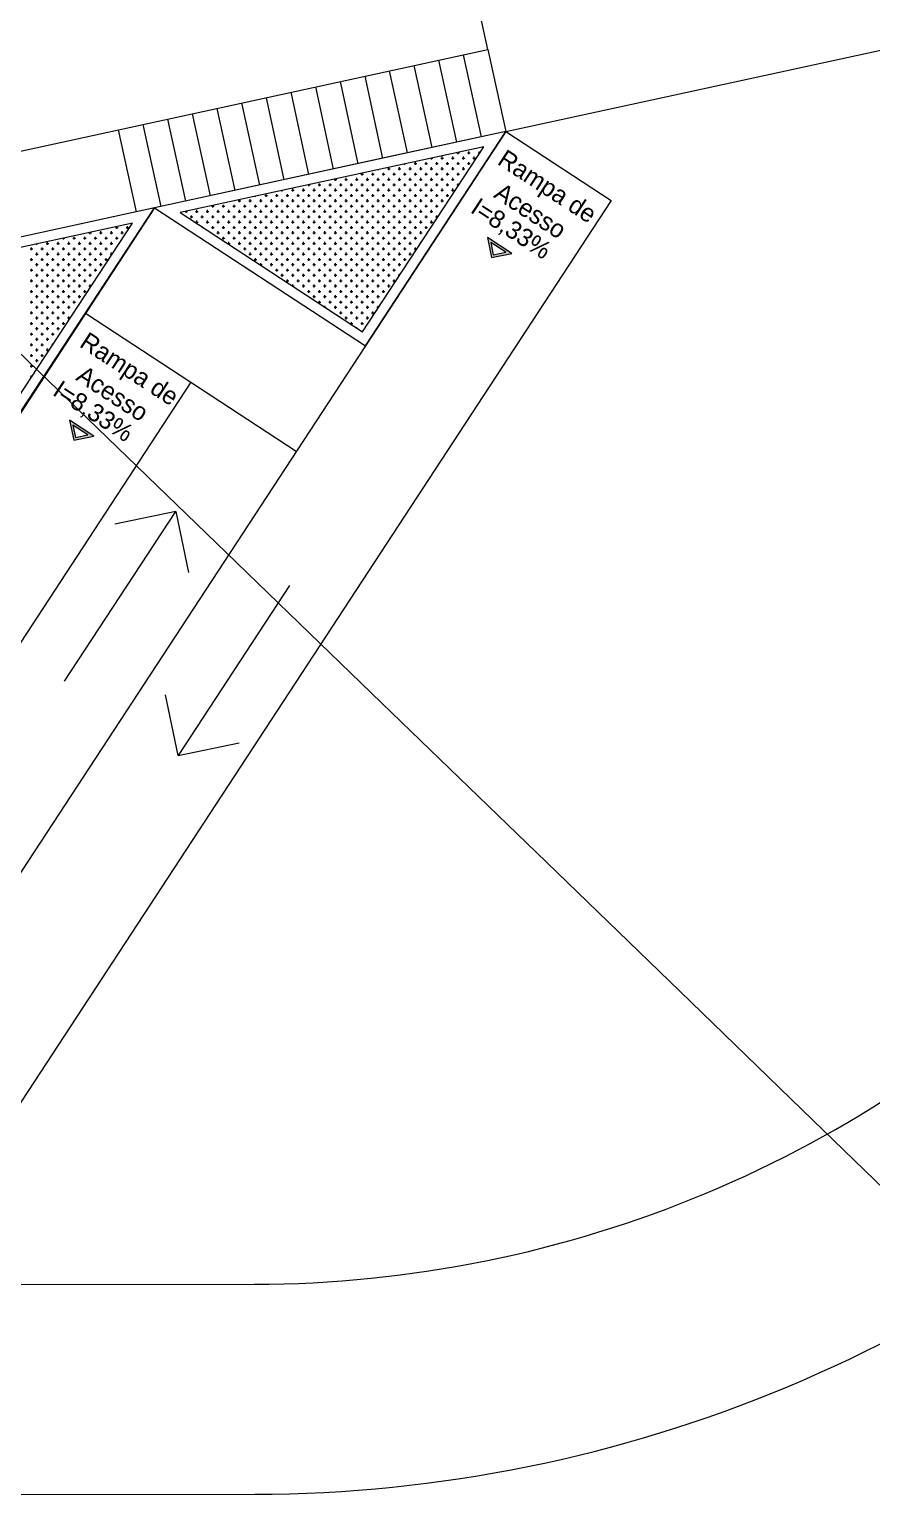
# Model space of a CAD drawing. Header units: millimetres. Extents: x -395 to 1008, y 9 to 692.
# Drawn here: x -301.3 to -291.28, y 24.27 to 41.79 of the extents above; entities that cross this region are included whole.
import ezdxf

# ---------------------------------------------------------------- set-up
doc = ezdxf.new("R2010")
doc.units = ezdxf.units.MM
doc.header["$LTSCALE"] = 0.1
doc.header["$MEASUREMENT"] = 0
doc.layers.add('.10 ultra fina', color=240, linetype='Continuous', lineweight=5)
doc.layers.add('.20', color=130, linetype='Continuous', lineweight=5)
doc.styles.add('Texto Wilian', font='himalaya.ttf')

# ---------------------------------------------------------------- blocks, each defined once
blk = doc.blocks.new('etwew')
at = {"layer": '.10 ultra fina', "lineweight": 5}
h = blk.add_hatch(color=240, dxfattribs=at)
h.dxf.hatch_style = 1
h.paths.add_polyline_path([(397.636, 99.209), (397.346, 99.399), (397.396, 99.159)])
h.paths.add_polyline_path([(397.565, 99.223), (397.417, 99.192), (397.387, 99.339)], flags=16)
h = blk.add_hatch(color=240, dxfattribs=at)
h.dxf.hatch_style = 1
h.paths.add_polyline_path([(392.664, 97.034), (392.374, 97.224), (392.424, 96.984)])
h.paths.add_polyline_path([(392.593, 97.048), (392.445, 97.017), (392.415, 97.164)], flags=16)
at = {"layer": '.10 ultra fina', "color": 240, "lineweight": 5}
for p, q in [((397.352, 101.637), (393.644, 118.689)), ((397.564, 100.66), (408.118, 102.955)), ((387.287, 99.449), (397.352, 101.637)), ((397.352, 101.637), (397.564, 100.66)), ((396.472, 101.446), (396.685, 100.469)), ((396.765, 101.51), (396.978, 100.532)), ((397.059, 101.573), (397.271, 100.596)), ((395.593, 101.255), (395.805, 100.277)), ((395.886, 101.318), (396.098, 100.341)), ((396.179, 101.382), (396.392, 100.405)), ((395.006, 101.127), (395.219, 100.15)), ((395.3, 101.191), (395.512, 100.214)), ((394.127, 100.936), (394.339, 99.959)), ((394.42, 101), (394.633, 100.023)), ((394.713, 101.063), (394.926, 100.086)), ((393.248, 100.745), (393.46, 99.768)), ((393.541, 100.808), (393.753, 99.831)), ((393.834, 100.872), (394.046, 99.895)), ((397.564, 100.66), (390.171, 89.364)), ((392.954, 100.681), (393.167, 99.704)), ((397.564, 100.66), (393.384, 99.751)), ((395.894, 98.108), (397.564, 100.66)), ((397.564, 100.66), (396.264, 100.377)), ((397.564, 100.66), (398.819, 99.838)), ((396.264, 100.377), (393.167, 99.704)), ((397.303, 100.48), (393.689, 99.695)), ((395.859, 98.274), (397.303, 100.48)), ((396.984, 100.408), (397.016, 100.408)), ((397, 100.392), (397, 100.414)), ((397.111, 100.408), (397.143, 100.408)), ((397.127, 100.392), (397.127, 100.424)), ((397.19, 100.456), (397.19, 100.456)), ((397.238, 100.408), (397.256, 100.408)), ((397.254, 100.405), (397.254, 100.424)), ((396.047, 100.202), (396.047, 100.207)), ((396.158, 100.218), (396.19, 100.218)), ((396.174, 100.202), (396.174, 100.234)), ((396.285, 100.218), (396.317, 100.218)), ((396.301, 100.202), (396.301, 100.234)), ((396.365, 100.265), (396.365, 100.276)), ((396.412, 100.218), (396.444, 100.218)), ((396.428, 100.202), (396.428, 100.234)), ((396.476, 100.281), (396.508, 100.281)), ((396.492, 100.265), (396.492, 100.297)), ((396.539, 100.218), (396.571, 100.218)), ((396.555, 100.202), (396.555, 100.234)), ((396.603, 100.281), (396.635, 100.281)), ((396.619, 100.265), (396.619, 100.297)), ((396.666, 100.218), (396.698, 100.218)), ((396.679, 100.345), (396.698, 100.345)), ((396.682, 100.329), (396.682, 100.345)), ((396.682, 100.202), (396.682, 100.234)), ((396.73, 100.281), (396.762, 100.281)), ((396.746, 100.265), (396.746, 100.297)), ((396.793, 100.345), (396.825, 100.345)), ((396.793, 100.218), (396.825, 100.218)), ((396.809, 100.329), (396.809, 100.361)), ((396.809, 100.202), (396.809, 100.234)), ((396.857, 100.281), (396.889, 100.281)), ((396.873, 100.265), (396.873, 100.297)), ((396.92, 100.345), (396.952, 100.345)), ((396.92, 100.218), (396.952, 100.218)), ((396.936, 100.329), (396.936, 100.361)), ((396.936, 100.202), (396.936, 100.234)), ((396.984, 100.281), (397.016, 100.281)), ((397, 100.265), (397, 100.297)), ((397.047, 100.345), (397.079, 100.345)), ((397.047, 100.218), (397.079, 100.218)), ((397.063, 100.329), (397.063, 100.361)), ((397.063, 100.202), (397.063, 100.234)), ((397.111, 100.281), (397.143, 100.281)), ((397.127, 100.265), (397.127, 100.297)), ((397.174, 100.345), (397.206, 100.345)), ((397.19, 100.329), (397.19, 100.361)), ((395.219, 100.027), (395.238, 100.027)), ((395.222, 100.011), (395.222, 100.028)), ((395.333, 100.027), (395.365, 100.027)), ((395.349, 100.011), (395.349, 100.043)), ((395.46, 100.027), (395.492, 100.027)), ((395.476, 100.011), (395.476, 100.043)), ((395.523, 100.091), (395.555, 100.091)), ((395.539, 100.075), (395.539, 100.097)), ((395.587, 100.027), (395.619, 100.027)), ((395.603, 100.011), (395.603, 100.043)), ((395.65, 100.091), (395.682, 100.091)), ((395.666, 100.075), (395.666, 100.107)), ((395.714, 100.027), (395.746, 100.027)), ((395.73, 100.011), (395.73, 100.043)), ((395.777, 100.091), (395.809, 100.091)), ((395.793, 100.075), (395.793, 100.107)), ((395.841, 100.154), (395.873, 100.154)), ((395.841, 100.027), (395.873, 100.027)), ((395.857, 100.138), (395.857, 100.166)), ((395.857, 100.011), (395.857, 100.043)), ((395.904, 100.091), (395.936, 100.091)), ((395.92, 100.075), (395.92, 100.107)), ((395.968, 100.154), (396, 100.154)), ((395.968, 100.027), (396, 100.027)), ((395.984, 100.138), (395.984, 100.17)), ((395.984, 100.011), (395.984, 100.043)), ((396.031, 100.091), (396.063, 100.091)), ((396.047, 100.075), (396.047, 100.107)), ((396.095, 100.154), (396.127, 100.154)), ((396.095, 100.027), (396.127, 100.027)), ((396.111, 100.138), (396.111, 100.17)), ((396.111, 100.011), (396.111, 100.043)), ((396.158, 100.091), (396.19, 100.091)), ((396.174, 100.075), (396.174, 100.107)), ((396.222, 100.154), (396.254, 100.154)), ((396.222, 100.027), (396.254, 100.027)), ((396.238, 100.138), (396.238, 100.17)), ((396.238, 100.011), (396.238, 100.043)), ((396.285, 100.091), (396.317, 100.091)), ((396.301, 100.075), (396.301, 100.107)), ((396.349, 100.154), (396.381, 100.154)), ((396.349, 100.027), (396.381, 100.027)), ((396.365, 100.138), (396.365, 100.17)), ((396.365, 100.011), (396.365, 100.043)), ((396.412, 100.091), (396.444, 100.091)), ((396.428, 100.075), (396.428, 100.107)), ((396.476, 100.154), (396.508, 100.154)), ((396.476, 100.027), (396.508, 100.027)), ((396.492, 100.138), (396.492, 100.17)), ((396.492, 100.011), (396.492, 100.043)), ((396.539, 100.091), (396.571, 100.091)), ((396.555, 100.075), (396.555, 100.107)), ((396.603, 100.154), (396.635, 100.154)), ((396.603, 100.027), (396.635, 100.027)), ((396.619, 100.138), (396.619, 100.17)), ((396.619, 100.011), (396.619, 100.043)), ((396.666, 100.091), (396.698, 100.091)), ((396.682, 100.075), (396.682, 100.107)), ((396.73, 100.154), (396.762, 100.154)), ((396.73, 100.027), (396.762, 100.027)), ((396.746, 100.138), (396.746, 100.17)), ((396.746, 100.011), (396.746, 100.043)), ((396.793, 100.091), (396.825, 100.091)), ((396.809, 100.075), (396.809, 100.107)), ((396.857, 100.154), (396.889, 100.154)), ((396.857, 100.027), (396.889, 100.027)), ((396.873, 100.138), (396.873, 100.17)), ((396.873, 100.011), (396.873, 100.043)), ((396.92, 100.091), (396.952, 100.091)), ((396.936, 100.075), (396.936, 100.107)), ((396.984, 100.154), (397.016, 100.154)), ((396.984, 100.027), (397.007, 100.027)), ((397, 100.138), (397, 100.17)), ((397, 100.017), (397, 100.043)), ((397.047, 100.091), (397.048, 100.091)), ((394.396, 99.821), (394.396, 99.848)), ((394.523, 99.821), (394.523, 99.853)), ((394.587, 99.884), (394.587, 99.89)), ((394.65, 99.821), (394.65, 99.853)), ((394.698, 99.9), (394.73, 99.9)), ((394.714, 99.884), (394.714, 99.916)), ((394.777, 99.821), (394.777, 99.853)), ((394.825, 99.9), (394.857, 99.9)), ((394.841, 99.884), (394.841, 99.916)), ((394.904, 99.948), (394.904, 99.959)), ((394.904, 99.821), (394.904, 99.853)), ((394.952, 99.9), (394.984, 99.9)), ((394.968, 99.884), (394.968, 99.916)), ((395.015, 99.964), (395.047, 99.964)), ((395.031, 99.948), (395.031, 99.98)), ((395.031, 99.821), (395.031, 99.853)), ((395.079, 99.9), (395.111, 99.9)), ((395.095, 99.884), (395.095, 99.916)), ((395.142, 99.964), (395.174, 99.964)), ((395.158, 99.948), (395.158, 99.98)), ((395.158, 99.821), (395.158, 99.853)), ((395.206, 99.9), (395.238, 99.9)), ((395.222, 99.884), (395.222, 99.916)), ((395.269, 99.964), (395.301, 99.964)), ((395.285, 99.948), (395.285, 99.98)), ((395.285, 99.821), (395.285, 99.853)), ((395.333, 99.9), (395.365, 99.9)), ((395.349, 99.884), (395.349, 99.916)), ((395.396, 99.964), (395.428, 99.964)), ((395.412, 99.948), (395.412, 99.98)), ((395.412, 99.821), (395.412, 99.853)), ((395.46, 99.9), (395.492, 99.9)), ((395.476, 99.884), (395.476, 99.916)), ((395.523, 99.964), (395.555, 99.964)), ((395.539, 99.948), (395.539, 99.98)), ((395.539, 99.821), (395.539, 99.853)), ((395.587, 99.9), (395.619, 99.9)), ((395.603, 99.884), (395.603, 99.916)), ((395.65, 99.964), (395.682, 99.964)), ((395.666, 99.948), (395.666, 99.98)), ((395.666, 99.821), (395.666, 99.853)), ((395.714, 99.9), (395.746, 99.9)), ((395.73, 99.884), (395.73, 99.916)), ((395.777, 99.964), (395.809, 99.964)), ((395.793, 99.948), (395.793, 99.98)), ((395.793, 99.821), (395.793, 99.853)), ((395.841, 99.9), (395.873, 99.9)), ((395.857, 99.884), (395.857, 99.916)), ((395.904, 99.964), (395.936, 99.964)), ((395.92, 99.948), (395.92, 99.98)), ((395.92, 99.821), (395.92, 99.853)), ((395.968, 99.9), (396, 99.9)), ((395.984, 99.884), (395.984, 99.916)), ((396.031, 99.964), (396.063, 99.964)), ((396.047, 99.948), (396.047, 99.98)), ((396.047, 99.821), (396.047, 99.853)), ((396.095, 99.9), (396.127, 99.9)), ((396.111, 99.884), (396.111, 99.916)), ((396.158, 99.964), (396.19, 99.964)), ((396.174, 99.948), (396.174, 99.98)), ((396.174, 99.821), (396.174, 99.853)), ((396.222, 99.9), (396.254, 99.9)), ((396.238, 99.884), (396.238, 99.916)), ((396.285, 99.964), (396.317, 99.964)), ((396.301, 99.948), (396.301, 99.98)), ((396.301, 99.821), (396.301, 99.853)), ((396.349, 99.9), (396.381, 99.9)), ((396.365, 99.884), (396.365, 99.916)), ((396.412, 99.964), (396.444, 99.964)), ((396.428, 99.948), (396.428, 99.98)), ((396.428, 99.821), (396.428, 99.853)), ((396.476, 99.9), (396.508, 99.9)), ((396.492, 99.884), (396.492, 99.916)), ((396.539, 99.964), (396.571, 99.964)), ((396.555, 99.948), (396.555, 99.98)), ((396.555, 99.821), (396.555, 99.853)), ((396.603, 99.9), (396.635, 99.9)), ((396.619, 99.884), (396.619, 99.916)), ((396.666, 99.964), (396.698, 99.964)), ((396.682, 99.948), (396.682, 99.98)), ((396.682, 99.821), (396.682, 99.853)), ((396.73, 99.9), (396.762, 99.9)), ((396.746, 99.884), (396.746, 99.916)), ((396.793, 99.964), (396.825, 99.964)), ((396.809, 99.948), (396.809, 99.98)), ((396.809, 99.821), (396.809, 99.853)), ((396.857, 99.9), (396.889, 99.9)), ((396.873, 99.884), (396.873, 99.916)), ((396.92, 99.964), (396.952, 99.964)), ((396.936, 99.948), (396.936, 99.98)), ((393.384, 99.751), (386.839, 89.752)), ((393.384, 99.751), (389.203, 98.842)), ((398.819, 99.838), (390.604, 87.288)), ((391.713, 97.199), (393.384, 99.751)), ((393.167, 99.704), (391.897, 99.428)), ((393.384, 99.751), (395.894, 98.108)), ((393.384, 99.751), (395.894, 98.108)), ((393.689, 99.695), (395.859, 98.274)), ((393.759, 99.71), (393.777, 99.71)), ((393.761, 99.694), (393.761, 99.71)), ((393.872, 99.71), (393.904, 99.71)), ((393.888, 99.694), (393.888, 99.726)), ((393.999, 99.71), (394.031, 99.71)), ((394.015, 99.694), (394.015, 99.726)), ((394.063, 99.773), (394.095, 99.773)), ((394.079, 99.757), (394.079, 99.779)), ((394.126, 99.71), (394.158, 99.71)), ((394.142, 99.694), (394.142, 99.726)), ((394.19, 99.773), (394.222, 99.773)), ((394.206, 99.757), (394.206, 99.789)), ((394.253, 99.71), (394.285, 99.71)), ((394.269, 99.694), (394.269, 99.726)), ((394.317, 99.773), (394.349, 99.773)), ((394.333, 99.757), (394.333, 99.789)), ((394.38, 99.837), (394.412, 99.837)), ((394.38, 99.71), (394.412, 99.71)), ((394.396, 99.694), (394.396, 99.726)), ((394.444, 99.773), (394.476, 99.773)), ((394.46, 99.757), (394.46, 99.789)), ((394.507, 99.837), (394.539, 99.837)), ((394.507, 99.71), (394.539, 99.71)), ((394.523, 99.694), (394.523, 99.726)), ((394.571, 99.773), (394.603, 99.773)), ((394.587, 99.757), (394.587, 99.789)), ((394.634, 99.837), (394.666, 99.837)), ((394.634, 99.71), (394.666, 99.71)), ((394.65, 99.694), (394.65, 99.726)), ((394.698, 99.773), (394.73, 99.773)), ((394.714, 99.757), (394.714, 99.789)), ((394.761, 99.837), (394.793, 99.837)), ((394.761, 99.71), (394.793, 99.71)), ((394.777, 99.694), (394.777, 99.726)), ((394.825, 99.773), (394.857, 99.773)), ((394.841, 99.757), (394.841, 99.789)), ((394.888, 99.837), (394.92, 99.837)), ((394.888, 99.71), (394.92, 99.71)), ((394.904, 99.694), (394.904, 99.726)), ((394.952, 99.773), (394.984, 99.773)), ((394.968, 99.757), (394.968, 99.789)), ((395.015, 99.837), (395.047, 99.837)), ((395.015, 99.71), (395.047, 99.71)), ((395.031, 99.694), (395.031, 99.726)), ((395.079, 99.773), (395.111, 99.773)), ((395.095, 99.757), (395.095, 99.789)), ((395.142, 99.837), (395.174, 99.837)), ((395.142, 99.71), (395.174, 99.71)), ((395.158, 99.694), (395.158, 99.726)), ((395.206, 99.773), (395.238, 99.773)), ((395.222, 99.757), (395.222, 99.789)), ((395.269, 99.837), (395.301, 99.837)), ((395.269, 99.71), (395.301, 99.71)), ((395.285, 99.694), (395.285, 99.726)), ((395.333, 99.773), (395.365, 99.773)), ((395.349, 99.757), (395.349, 99.789)), ((395.396, 99.837), (395.428, 99.837)), ((395.396, 99.71), (395.428, 99.71)), ((395.412, 99.694), (395.412, 99.726)), ((395.46, 99.773), (395.492, 99.773)), ((395.476, 99.757), (395.476, 99.789)), ((395.523, 99.837), (395.555, 99.837)), ((395.523, 99.71), (395.555, 99.71)), ((395.539, 99.694), (395.539, 99.726)), ((395.587, 99.773), (395.619, 99.773)), ((395.603, 99.757), (395.603, 99.789)), ((395.65, 99.837), (395.682, 99.837)), ((395.65, 99.71), (395.682, 99.71)), ((395.666, 99.694), (395.666, 99.726)), ((395.714, 99.773), (395.746, 99.773)), ((395.73, 99.757), (395.73, 99.789)), ((395.777, 99.837), (395.809, 99.837)), ((395.777, 99.71), (395.809, 99.71)), ((395.793, 99.694), (395.793, 99.726)), ((395.841, 99.773), (395.873, 99.773)), ((395.857, 99.757), (395.857, 99.789)), ((395.904, 99.837), (395.936, 99.837)), ((395.904, 99.71), (395.936, 99.71)), ((395.92, 99.694), (395.92, 99.726)), ((395.968, 99.773), (396, 99.773)), ((395.984, 99.757), (395.984, 99.789)), ((396.031, 99.837), (396.063, 99.837)), ((396.031, 99.71), (396.063, 99.71)), ((396.047, 99.694), (396.047, 99.726)), ((396.095, 99.773), (396.127, 99.773)), ((396.111, 99.757), (396.111, 99.789)), ((396.158, 99.837), (396.19, 99.837)), ((396.158, 99.71), (396.19, 99.71)), ((396.174, 99.694), (396.174, 99.726)), ((396.222, 99.773), (396.254, 99.773)), ((396.238, 99.757), (396.238, 99.789)), ((396.285, 99.837), (396.317, 99.837)), ((396.285, 99.71), (396.317, 99.71)), ((396.301, 99.694), (396.301, 99.726)), ((396.349, 99.773), (396.381, 99.773)), ((396.365, 99.757), (396.365, 99.789)), ((396.412, 99.837), (396.444, 99.837)), ((396.412, 99.71), (396.444, 99.71)), ((396.428, 99.694), (396.428, 99.726)), ((396.476, 99.773), (396.508, 99.773)), ((396.492, 99.757), (396.492, 99.789)), ((396.539, 99.837), (396.571, 99.837)), ((396.539, 99.71), (396.571, 99.71)), ((396.555, 99.694), (396.555, 99.726)), ((396.603, 99.773), (396.635, 99.773)), ((396.619, 99.757), (396.619, 99.789)), ((396.666, 99.837), (396.698, 99.837)), ((396.666, 99.71), (396.698, 99.71)), ((396.682, 99.694), (396.682, 99.726)), ((396.73, 99.773), (396.762, 99.773)), ((396.746, 99.757), (396.746, 99.789)), ((396.793, 99.837), (396.825, 99.837)), ((396.793, 99.71), (396.799, 99.71)), ((393.123, 99.571), (389.509, 98.786)), ((391.679, 97.365), (393.123, 99.571)), ((392.92, 99.519), (392.952, 99.519)), ((392.936, 99.503), (392.936, 99.531)), ((393.047, 99.519), (393.079, 99.519)), ((393.063, 99.503), (393.063, 99.535)), ((393.809, 99.646), (393.841, 99.646)), ((393.825, 99.63), (393.825, 99.662)), ((393.872, 99.583), (393.904, 99.583)), ((393.888, 99.567), (393.888, 99.599)), ((393.936, 99.646), (393.968, 99.646)), ((393.952, 99.63), (393.952, 99.662)), ((393.952, 99.522), (393.952, 99.535)), ((393.957, 99.519), (393.968, 99.519)), ((393.999, 99.583), (394.031, 99.583)), ((394.015, 99.567), (394.015, 99.599)), ((394.063, 99.646), (394.095, 99.646)), ((394.063, 99.519), (394.095, 99.519)), ((394.079, 99.63), (394.079, 99.662)), ((394.079, 99.503), (394.079, 99.535)), ((394.126, 99.583), (394.158, 99.583)), ((394.142, 99.567), (394.142, 99.599)), ((394.19, 99.646), (394.222, 99.646)), ((394.19, 99.519), (394.222, 99.519)), ((394.206, 99.63), (394.206, 99.662)), ((394.206, 99.503), (394.206, 99.535)), ((394.253, 99.583), (394.285, 99.583)), ((394.269, 99.567), (394.269, 99.599)), ((394.317, 99.646), (394.349, 99.646)), ((394.317, 99.519), (394.349, 99.519)), ((394.333, 99.63), (394.333, 99.662)), ((394.333, 99.503), (394.333, 99.535)), ((394.38, 99.583), (394.412, 99.583)), ((394.396, 99.567), (394.396, 99.599)), ((394.444, 99.646), (394.476, 99.646)), ((394.444, 99.519), (394.476, 99.519)), ((394.46, 99.63), (394.46, 99.662)), ((394.46, 99.503), (394.46, 99.535)), ((394.507, 99.583), (394.539, 99.583)), ((394.523, 99.567), (394.523, 99.599)), ((394.571, 99.646), (394.603, 99.646)), ((394.571, 99.519), (394.603, 99.519)), ((394.587, 99.63), (394.587, 99.662)), ((394.587, 99.503), (394.587, 99.535)), ((394.634, 99.583), (394.666, 99.583)), ((394.65, 99.567), (394.65, 99.599)), ((394.698, 99.646), (394.73, 99.646)), ((394.698, 99.519), (394.73, 99.519)), ((394.714, 99.63), (394.714, 99.662)), ((394.714, 99.503), (394.714, 99.535)), ((394.761, 99.583), (394.793, 99.583)), ((394.777, 99.567), (394.777, 99.599)), ((394.825, 99.646), (394.857, 99.646)), ((394.825, 99.519), (394.857, 99.519)), ((394.841, 99.63), (394.841, 99.662)), ((394.841, 99.503), (394.841, 99.535)), ((394.888, 99.583), (394.92, 99.583)), ((394.904, 99.567), (394.904, 99.599)), ((394.952, 99.646), (394.984, 99.646)), ((394.952, 99.519), (394.984, 99.519)), ((394.968, 99.63), (394.968, 99.662)), ((394.968, 99.503), (394.968, 99.535)), ((395.015, 99.583), (395.047, 99.583)), ((395.031, 99.567), (395.031, 99.599)), ((395.079, 99.646), (395.111, 99.646)), ((395.079, 99.519), (395.111, 99.519)), ((395.095, 99.63), (395.095, 99.662)), ((395.095, 99.503), (395.095, 99.535)), ((395.142, 99.583), (395.174, 99.583)), ((395.158, 99.567), (395.158, 99.599)), ((395.206, 99.646), (395.238, 99.646)), ((395.206, 99.519), (395.238, 99.519)), ((395.222, 99.63), (395.222, 99.662)), ((395.222, 99.503), (395.222, 99.535)), ((395.269, 99.583), (395.301, 99.583)), ((395.285, 99.567), (395.285, 99.599)), ((395.333, 99.646), (395.365, 99.646)), ((395.333, 99.519), (395.365, 99.519)), ((395.349, 99.63), (395.349, 99.662)), ((395.349, 99.503), (395.349, 99.535)), ((395.396, 99.583), (395.428, 99.583)), ((395.412, 99.567), (395.412, 99.599)), ((395.46, 99.646), (395.492, 99.646)), ((395.46, 99.519), (395.492, 99.519)), ((395.476, 99.63), (395.476, 99.662)), ((395.476, 99.503), (395.476, 99.535)), ((395.523, 99.583), (395.555, 99.583)), ((395.539, 99.567), (395.539, 99.599)), ((395.587, 99.646), (395.619, 99.646)), ((395.587, 99.519), (395.619, 99.519)), ((395.603, 99.63), (395.603, 99.662)), ((395.603, 99.503), (395.603, 99.535)), ((395.65, 99.583), (395.682, 99.583)), ((395.666, 99.567), (395.666, 99.599)), ((395.714, 99.646), (395.746, 99.646)), ((395.714, 99.519), (395.746, 99.519)), ((395.73, 99.63), (395.73, 99.662)), ((395.73, 99.503), (395.73, 99.535)), ((395.777, 99.583), (395.809, 99.583)), ((395.793, 99.567), (395.793, 99.599)), ((395.841, 99.646), (395.873, 99.646)), ((395.841, 99.519), (395.873, 99.519)), ((395.857, 99.63), (395.857, 99.662)), ((395.857, 99.503), (395.857, 99.535)), ((395.904, 99.583), (395.936, 99.583)), ((395.92, 99.567), (395.92, 99.599)), ((395.968, 99.646), (396, 99.646)), ((395.968, 99.519), (396, 99.519)), ((395.984, 99.63), (395.984, 99.662)), ((395.984, 99.503), (395.984, 99.535)), ((396.031, 99.583), (396.063, 99.583)), ((396.047, 99.567), (396.047, 99.599)), ((396.095, 99.646), (396.127, 99.646)), ((396.095, 99.519), (396.127, 99.519)), ((396.111, 99.63), (396.111, 99.662)), ((396.111, 99.503), (396.111, 99.535)), ((396.158, 99.583), (396.19, 99.583)), ((396.174, 99.567), (396.174, 99.599)), ((396.222, 99.646), (396.254, 99.646)), ((396.222, 99.519), (396.254, 99.519)), ((396.238, 99.63), (396.238, 99.662)), ((396.238, 99.503), (396.238, 99.535)), ((396.285, 99.583), (396.317, 99.583)), ((396.301, 99.567), (396.301, 99.599)), ((396.349, 99.646), (396.381, 99.646)), ((396.349, 99.519), (396.381, 99.519)), ((396.365, 99.63), (396.365, 99.662)), ((396.365, 99.503), (396.365, 99.535)), ((396.412, 99.583), (396.444, 99.583)), ((396.428, 99.567), (396.428, 99.599)), ((396.476, 99.646), (396.508, 99.646)), ((396.476, 99.519), (396.508, 99.519)), ((396.492, 99.63), (396.492, 99.662)), ((396.492, 99.503), (396.492, 99.535)), ((396.539, 99.583), (396.571, 99.583)), ((396.555, 99.567), (396.555, 99.599)), ((396.603, 99.646), (396.635, 99.646)), ((396.603, 99.519), (396.635, 99.519)), ((396.619, 99.63), (396.619, 99.662)), ((396.619, 99.503), (396.619, 99.535)), ((396.666, 99.583), (396.698, 99.583)), ((396.682, 99.567), (396.682, 99.599)), ((396.73, 99.646), (396.757, 99.646)), ((396.746, 99.63), (396.746, 99.662)), ((391.897, 99.428), (387.499, 98.471)), ((391.983, 99.313), (391.983, 99.324)), ((392.094, 99.329), (392.126, 99.329)), ((392.11, 99.313), (392.11, 99.345)), ((392.221, 99.329), (392.253, 99.329)), ((392.237, 99.313), (392.237, 99.345)), ((392.299, 99.392), (392.317, 99.392)), ((392.301, 99.376), (392.301, 99.393)), ((392.348, 99.329), (392.38, 99.329)), ((392.364, 99.313), (392.364, 99.345)), ((392.412, 99.392), (392.444, 99.392)), ((392.428, 99.376), (392.428, 99.408)), ((392.475, 99.329), (392.507, 99.329)), ((392.491, 99.313), (392.491, 99.345)), ((392.539, 99.392), (392.571, 99.392)), ((392.555, 99.376), (392.555, 99.408)), ((392.602, 99.456), (392.634, 99.456)), ((392.602, 99.329), (392.634, 99.329)), ((392.618, 99.44), (392.618, 99.462)), ((392.618, 99.313), (392.618, 99.345)), ((392.666, 99.392), (392.698, 99.392)), ((392.682, 99.376), (392.682, 99.408)), ((392.729, 99.456), (392.761, 99.456)), ((392.729, 99.329), (392.761, 99.329)), ((392.745, 99.44), (392.745, 99.472)), ((392.745, 99.313), (392.745, 99.345)), ((392.793, 99.392), (392.825, 99.392)), ((392.809, 99.376), (392.809, 99.408)), ((392.856, 99.456), (392.888, 99.456)), ((392.856, 99.329), (392.888, 99.329)), ((392.872, 99.44), (392.872, 99.472)), ((392.872, 99.313), (392.872, 99.345)), ((392.92, 99.392), (392.952, 99.392)), ((392.936, 99.376), (392.936, 99.408)), ((392.983, 99.456), (393.015, 99.456)), ((392.999, 99.44), (392.999, 99.472)), ((394.126, 99.456), (394.158, 99.456)), ((394.142, 99.44), (394.142, 99.472)), ((394.19, 99.392), (394.222, 99.392)), ((394.206, 99.376), (394.206, 99.408)), ((394.253, 99.456), (394.285, 99.456)), ((394.253, 99.329), (394.285, 99.329)), ((394.269, 99.44), (394.269, 99.472)), ((394.269, 99.315), (394.269, 99.345)), ((394.317, 99.392), (394.349, 99.392)), ((394.333, 99.376), (394.333, 99.408)), ((394.38, 99.456), (394.412, 99.456)), ((394.38, 99.329), (394.412, 99.329)), ((394.396, 99.44), (394.396, 99.472)), ((394.396, 99.313), (394.396, 99.345)), ((394.444, 99.392), (394.476, 99.392)), ((394.46, 99.376), (394.46, 99.408)), ((394.507, 99.456), (394.539, 99.456)), ((394.507, 99.329), (394.539, 99.329)), ((394.523, 99.44), (394.523, 99.472)), ((394.523, 99.313), (394.523, 99.345)), ((394.571, 99.392), (394.603, 99.392)), ((394.587, 99.376), (394.587, 99.408)), ((394.634, 99.456), (394.666, 99.456)), ((394.634, 99.329), (394.666, 99.329)), ((394.65, 99.44), (394.65, 99.472)), ((394.65, 99.313), (394.65, 99.345)), ((394.698, 99.392), (394.73, 99.392)), ((394.714, 99.376), (394.714, 99.408)), ((394.761, 99.456), (394.793, 99.456)), ((394.761, 99.329), (394.793, 99.329)), ((394.777, 99.44), (394.777, 99.472)), ((394.777, 99.313), (394.777, 99.345)), ((394.825, 99.392), (394.857, 99.392)), ((394.841, 99.376), (394.841, 99.408)), ((394.888, 99.456), (394.92, 99.456)), ((394.888, 99.329), (394.92, 99.329)), ((394.904, 99.44), (394.904, 99.472)), ((394.904, 99.313), (394.904, 99.345)), ((394.952, 99.392), (394.984, 99.392)), ((394.968, 99.376), (394.968, 99.408)), ((395.015, 99.456), (395.047, 99.456)), ((395.015, 99.329), (395.047, 99.329)), ((395.031, 99.44), (395.031, 99.472)), ((395.031, 99.313), (395.031, 99.345)), ((395.079, 99.392), (395.111, 99.392)), ((395.095, 99.376), (395.095, 99.408)), ((395.142, 99.456), (395.174, 99.456)), ((395.142, 99.329), (395.174, 99.329)), ((395.158, 99.44), (395.158, 99.472)), ((395.158, 99.313), (395.158, 99.345)), ((395.206, 99.392), (395.238, 99.392)), ((395.222, 99.376), (395.222, 99.408)), ((395.269, 99.456), (395.301, 99.456)), ((395.269, 99.329), (395.301, 99.329)), ((395.285, 99.44), (395.285, 99.472)), ((395.285, 99.313), (395.285, 99.345)), ((395.333, 99.392), (395.365, 99.392)), ((395.349, 99.376), (395.349, 99.408)), ((395.396, 99.456), (395.428, 99.456)), ((395.396, 99.329), (395.428, 99.329)), ((395.412, 99.44), (395.412, 99.472)), ((395.412, 99.313), (395.412, 99.345)), ((395.46, 99.392), (395.492, 99.392)), ((395.476, 99.376), (395.476, 99.408)), ((395.523, 99.456), (395.555, 99.456)), ((395.523, 99.329), (395.555, 99.329)), ((395.539, 99.44), (395.539, 99.472)), ((395.539, 99.313), (395.539, 99.345)), ((395.587, 99.392), (395.619, 99.392)), ((395.603, 99.376), (395.603, 99.408)), ((395.65, 99.456), (395.682, 99.456)), ((395.65, 99.329), (395.682, 99.329)), ((395.666, 99.44), (395.666, 99.472)), ((395.666, 99.313), (395.666, 99.345)), ((395.714, 99.392), (395.746, 99.392)), ((395.73, 99.376), (395.73, 99.408)), ((395.777, 99.456), (395.809, 99.456)), ((395.777, 99.329), (395.809, 99.329)), ((395.793, 99.44), (395.793, 99.472)), ((395.793, 99.313), (395.793, 99.345)), ((395.841, 99.392), (395.873, 99.392)), ((395.857, 99.376), (395.857, 99.408)), ((395.904, 99.456), (395.936, 99.456)), ((395.904, 99.329), (395.936, 99.329)), ((395.92, 99.44), (395.92, 99.472)), ((395.92, 99.313), (395.92, 99.345)), ((395.968, 99.392), (396, 99.392)), ((395.984, 99.376), (395.984, 99.408)), ((396.031, 99.456), (396.063, 99.456)), ((396.031, 99.329), (396.063, 99.329)), ((396.047, 99.44), (396.047, 99.472)), ((396.047, 99.313), (396.047, 99.345)), ((396.095, 99.392), (396.127, 99.392)), ((396.111, 99.376), (396.111, 99.408)), ((396.158, 99.456), (396.19, 99.456)), ((396.158, 99.329), (396.19, 99.329)), ((396.174, 99.44), (396.174, 99.472)), ((396.174, 99.313), (396.174, 99.345)), ((396.222, 99.392), (396.254, 99.392)), ((396.238, 99.376), (396.238, 99.408)), ((396.285, 99.456), (396.317, 99.456)), ((396.285, 99.329), (396.317, 99.329)), ((396.301, 99.44), (396.301, 99.472)), ((396.301, 99.313), (396.301, 99.345)), ((396.349, 99.392), (396.381, 99.392)), ((396.365, 99.376), (396.365, 99.408)), ((396.412, 99.456), (396.444, 99.456)), ((396.412, 99.329), (396.444, 99.329)), ((396.428, 99.44), (396.428, 99.472)), ((396.428, 99.313), (396.428, 99.345)), ((396.476, 99.392), (396.508, 99.392)), ((396.492, 99.376), (396.492, 99.408)), ((396.539, 99.456), (396.571, 99.456)), ((396.539, 99.329), (396.549, 99.329)), ((396.555, 99.44), (396.555, 99.472)), ((396.555, 99.338), (396.555, 99.345)), ((397.636, 99.209), (397.346, 99.399)), ((397.346, 99.399), (397.396, 99.159)), ((397.387, 99.339), (397.417, 99.192)), ((397.565, 99.223), (397.387, 99.339)), ((391.904, 99.265), (391.936, 99.265)), ((391.92, 99.249), (391.92, 99.281)), ((391.92, 99.122), (391.92, 99.154)), ((391.967, 99.202), (391.999, 99.202)), ((391.983, 99.186), (391.983, 99.218)), ((392.031, 99.265), (392.063, 99.265)), ((392.047, 99.249), (392.047, 99.281)), ((392.047, 99.122), (392.047, 99.154)), ((392.094, 99.202), (392.126, 99.202)), ((392.11, 99.186), (392.11, 99.218)), ((392.158, 99.265), (392.19, 99.265)), ((392.174, 99.249), (392.174, 99.281)), ((392.174, 99.122), (392.174, 99.154)), ((392.221, 99.202), (392.253, 99.202)), ((392.237, 99.186), (392.237, 99.218)), ((392.285, 99.265), (392.317, 99.265)), ((392.301, 99.249), (392.301, 99.281)), ((392.301, 99.122), (392.301, 99.154)), ((392.348, 99.202), (392.38, 99.202)), ((392.364, 99.186), (392.364, 99.218)), ((392.412, 99.265), (392.444, 99.265)), ((392.428, 99.249), (392.428, 99.281)), ((392.428, 99.122), (392.428, 99.154)), ((392.475, 99.202), (392.507, 99.202)), ((392.491, 99.186), (392.491, 99.218)), ((392.539, 99.265), (392.571, 99.265)), ((392.555, 99.249), (392.555, 99.281)), ((392.555, 99.122), (392.555, 99.154)), ((392.602, 99.202), (392.634, 99.202)), ((392.618, 99.186), (392.618, 99.218)), ((392.666, 99.265), (392.698, 99.265)), ((392.682, 99.249), (392.682, 99.281)), ((392.682, 99.122), (392.682, 99.154)), ((392.729, 99.202), (392.761, 99.202)), ((392.745, 99.186), (392.745, 99.218)), ((392.793, 99.265), (392.825, 99.265)), ((392.809, 99.249), (392.809, 99.281)), ((392.809, 99.122), (392.809, 99.154)), ((392.856, 99.202), (392.881, 99.202)), ((392.872, 99.189), (392.872, 99.218)), ((392.92, 99.265), (392.922, 99.265)), ((394.333, 99.273), (394.333, 99.281)), ((394.345, 99.265), (394.349, 99.265)), ((394.444, 99.265), (394.476, 99.265)), ((394.46, 99.249), (394.46, 99.281)), ((394.507, 99.202), (394.539, 99.202)), ((394.523, 99.186), (394.523, 99.218)), ((394.571, 99.265), (394.603, 99.265)), ((394.587, 99.249), (394.587, 99.281)), ((394.587, 99.122), (394.587, 99.154)), ((394.634, 99.202), (394.666, 99.202)), ((394.65, 99.186), (394.65, 99.218)), ((394.698, 99.265), (394.73, 99.265)), ((394.714, 99.249), (394.714, 99.281)), ((394.714, 99.122), (394.714, 99.154)), ((394.761, 99.202), (394.793, 99.202)), ((394.777, 99.186), (394.777, 99.218)), ((394.825, 99.265), (394.857, 99.265)), ((394.841, 99.249), (394.841, 99.281)), ((394.841, 99.122), (394.841, 99.154)), ((394.888, 99.202), (394.92, 99.202)), ((394.904, 99.186), (394.904, 99.218)), ((394.952, 99.265), (394.984, 99.265)), ((394.968, 99.249), (394.968, 99.281)), ((394.968, 99.122), (394.968, 99.154)), ((395.015, 99.202), (395.047, 99.202)), ((395.031, 99.186), (395.031, 99.218)), ((395.079, 99.265), (395.111, 99.265)), ((395.095, 99.249), (395.095, 99.281)), ((395.095, 99.122), (395.095, 99.154)), ((395.142, 99.202), (395.174, 99.202)), ((395.158, 99.186), (395.158, 99.218)), ((395.206, 99.265), (395.238, 99.265)), ((395.222, 99.249), (395.222, 99.281)), ((395.222, 99.122), (395.222, 99.154)), ((395.269, 99.202), (395.301, 99.202)), ((395.285, 99.186), (395.285, 99.218)), ((395.333, 99.265), (395.365, 99.265)), ((395.349, 99.249), (395.349, 99.281)), ((395.349, 99.122), (395.349, 99.154)), ((395.396, 99.202), (395.428, 99.202)), ((395.412, 99.186), (395.412, 99.218)), ((395.46, 99.265), (395.492, 99.265)), ((395.476, 99.249), (395.476, 99.281)), ((395.476, 99.122), (395.476, 99.154)), ((395.523, 99.202), (395.555, 99.202)), ((395.539, 99.186), (395.539, 99.218)), ((395.587, 99.265), (395.619, 99.265)), ((395.603, 99.249), (395.603, 99.281)), ((395.603, 99.122), (395.603, 99.154)), ((395.65, 99.202), (395.682, 99.202)), ((395.666, 99.186), (395.666, 99.218)), ((395.714, 99.265), (395.746, 99.265)), ((395.73, 99.249), (395.73, 99.281)), ((395.73, 99.122), (395.73, 99.154)), ((395.777, 99.202), (395.809, 99.202)), ((395.793, 99.186), (395.793, 99.218)), ((395.841, 99.265), (395.873, 99.265)), ((395.857, 99.249), (395.857, 99.281)), ((395.857, 99.122), (395.857, 99.154)), ((395.904, 99.202), (395.936, 99.202)), ((395.92, 99.186), (395.92, 99.218)), ((395.968, 99.265), (396, 99.265)), ((395.984, 99.249), (395.984, 99.281)), ((395.984, 99.122), (395.984, 99.154)), ((396.031, 99.202), (396.063, 99.202)), ((396.047, 99.186), (396.047, 99.218)), ((396.095, 99.265), (396.127, 99.265)), ((396.111, 99.249), (396.111, 99.281)), ((396.111, 99.122), (396.111, 99.154)), ((396.158, 99.202), (396.19, 99.202)), ((396.174, 99.186), (396.174, 99.218)), ((396.222, 99.265), (396.254, 99.265)), ((396.238, 99.249), (396.238, 99.281)), ((396.238, 99.122), (396.238, 99.154)), ((396.285, 99.202), (396.317, 99.202)), ((396.301, 99.186), (396.301, 99.218)), ((396.349, 99.265), (396.381, 99.265)), ((396.365, 99.249), (396.365, 99.281)), ((396.365, 99.122), (396.365, 99.154)), ((396.412, 99.202), (396.444, 99.202)), ((396.428, 99.186), (396.428, 99.218)), ((396.476, 99.265), (396.508, 99.265)), ((396.492, 99.249), (396.492, 99.281)), ((397.396, 99.159), (397.636, 99.209)), ((397.417, 99.192), (397.565, 99.223)), ((391.904, 99.138), (391.936, 99.138)), ((391.904, 99.011), (391.936, 99.011)), ((391.92, 98.995), (391.92, 99.027)), ((391.967, 99.075), (391.999, 99.075)), ((391.983, 99.059), (391.983, 99.091)), ((392.031, 99.138), (392.063, 99.138)), ((392.031, 99.011), (392.063, 99.011)), ((392.047, 98.995), (392.047, 99.027)), ((392.094, 99.075), (392.126, 99.075)), ((392.11, 99.059), (392.11, 99.091)), ((392.158, 99.138), (392.19, 99.138)), ((392.158, 99.011), (392.19, 99.011)), ((392.174, 98.995), (392.174, 99.027)), ((392.221, 99.075), (392.253, 99.075)), ((392.237, 99.059), (392.237, 99.091)), ((392.285, 99.138), (392.317, 99.138)), ((392.285, 99.011), (392.317, 99.011)), ((392.301, 98.995), (392.301, 99.027)), ((392.348, 99.075), (392.38, 99.075)), ((392.364, 99.059), (392.364, 99.091)), ((392.412, 99.138), (392.444, 99.138)), ((392.412, 99.011), (392.444, 99.011)), ((392.428, 98.995), (392.428, 99.027)), ((392.475, 99.075), (392.507, 99.075)), ((392.491, 99.059), (392.491, 99.091)), ((392.539, 99.138), (392.571, 99.138)), ((392.539, 99.011), (392.571, 99.011)), ((392.555, 98.995), (392.555, 99.027)), ((392.602, 99.075), (392.634, 99.075)), ((392.618, 99.059), (392.618, 99.091)), ((392.666, 99.138), (392.698, 99.138)), ((392.666, 99.011), (392.698, 99.011)), ((392.682, 98.995), (392.682, 99.027)), ((392.729, 99.075), (392.761, 99.075)), ((392.745, 99.059), (392.745, 99.091)), ((392.793, 99.138), (392.825, 99.138)), ((394.571, 99.138), (394.603, 99.138)), ((394.636, 99.075), (394.666, 99.075)), ((394.65, 99.065), (394.65, 99.091)), ((394.698, 99.138), (394.73, 99.138)), ((394.714, 99.024), (394.714, 99.027)), ((394.761, 99.075), (394.793, 99.075)), ((394.777, 99.059), (394.777, 99.091)), ((394.825, 99.138), (394.857, 99.138)), ((394.825, 99.011), (394.857, 99.011)), ((394.841, 98.995), (394.841, 99.027)), ((394.888, 99.075), (394.92, 99.075)), ((394.904, 99.059), (394.904, 99.091)), ((394.952, 99.138), (394.984, 99.138)), ((394.952, 99.011), (394.984, 99.011)), ((394.968, 98.995), (394.968, 99.027)), ((395.015, 99.075), (395.047, 99.075)), ((395.031, 99.059), (395.031, 99.091)), ((395.079, 99.138), (395.111, 99.138)), ((395.079, 99.011), (395.111, 99.011)), ((395.095, 98.995), (395.095, 99.027)), ((395.142, 99.075), (395.174, 99.075)), ((395.158, 99.059), (395.158, 99.091)), ((395.206, 99.138), (395.238, 99.138)), ((395.206, 99.011), (395.238, 99.011)), ((395.222, 98.995), (395.222, 99.027)), ((395.269, 99.075), (395.301, 99.075)), ((395.285, 99.059), (395.285, 99.091)), ((395.333, 99.138), (395.365, 99.138)), ((395.333, 99.011), (395.365, 99.011)), ((395.349, 98.995), (395.349, 99.027)), ((395.396, 99.075), (395.428, 99.075)), ((395.412, 99.059), (395.412, 99.091)), ((395.46, 99.138), (395.492, 99.138)), ((395.46, 99.011), (395.492, 99.011)), ((395.476, 98.995), (395.476, 99.027)), ((395.523, 99.075), (395.555, 99.075)), ((395.539, 99.059), (395.539, 99.091)), ((395.587, 99.138), (395.619, 99.138)), ((395.587, 99.011), (395.619, 99.011)), ((395.603, 98.995), (395.603, 99.027)), ((395.65, 99.075), (395.682, 99.075)), ((395.666, 99.059), (395.666, 99.091)), ((395.714, 99.138), (395.746, 99.138)), ((395.714, 99.011), (395.746, 99.011)), ((395.73, 98.995), (395.73, 99.027)), ((395.777, 99.075), (395.809, 99.075)), ((395.793, 99.059), (395.793, 99.091)), ((395.841, 99.138), (395.873, 99.138)), ((395.841, 99.011), (395.873, 99.011)), ((395.857, 98.995), (395.857, 99.027)), ((395.904, 99.075), (395.936, 99.075)), ((395.92, 99.059), (395.92, 99.091)), ((395.968, 99.138), (396, 99.138)), ((395.968, 99.011), (396, 99.011)), ((395.984, 98.995), (395.984, 99.027)), ((396.031, 99.075), (396.063, 99.075)), ((396.047, 99.059), (396.047, 99.091)), ((396.095, 99.138), (396.127, 99.138)), ((396.095, 99.011), (396.127, 99.011)), ((396.111, 98.995), (396.111, 99.027)), ((396.158, 99.075), (396.19, 99.075)), ((396.174, 99.059), (396.174, 99.091)), ((396.222, 99.138), (396.254, 99.138)), ((396.222, 99.011), (396.254, 99.011)), ((396.238, 98.995), (396.238, 99.027)), ((396.285, 99.075), (396.317, 99.075)), ((396.301, 99.059), (396.301, 99.091)), ((396.349, 99.138), (396.381, 99.138)), ((391.904, 98.884), (391.936, 98.884)), ((391.92, 98.868), (391.92, 98.9)), ((391.967, 98.948), (391.999, 98.948)), ((391.967, 98.821), (391.999, 98.821)), ((391.983, 98.932), (391.983, 98.964)), ((391.983, 98.805), (391.983, 98.837)), ((392.031, 98.884), (392.063, 98.884)), ((392.047, 98.868), (392.047, 98.9)), ((392.094, 98.948), (392.126, 98.948)), ((392.094, 98.821), (392.126, 98.821)), ((392.11, 98.932), (392.11, 98.964)), ((392.11, 98.805), (392.11, 98.837)), ((392.158, 98.884), (392.19, 98.884)), ((392.174, 98.868), (392.174, 98.9)), ((392.221, 98.948), (392.253, 98.948)), ((392.221, 98.821), (392.253, 98.821)), ((392.237, 98.932), (392.237, 98.964)), ((392.237, 98.805), (392.237, 98.837)), ((392.285, 98.884), (392.317, 98.884)), ((392.301, 98.868), (392.301, 98.9)), ((392.348, 98.948), (392.38, 98.948)), ((392.348, 98.821), (392.38, 98.821)), ((392.364, 98.932), (392.364, 98.964)), ((392.364, 98.805), (392.364, 98.837)), ((392.412, 98.884), (392.444, 98.884)), ((392.428, 98.868), (392.428, 98.9)), ((392.475, 98.948), (392.507, 98.948)), ((392.475, 98.821), (392.507, 98.821)), ((392.491, 98.932), (392.491, 98.964)), ((392.491, 98.805), (392.491, 98.837)), ((392.539, 98.884), (392.571, 98.884)), ((392.555, 98.868), (392.555, 98.9)), ((392.602, 98.948), (392.634, 98.948)), ((392.602, 98.821), (392.631, 98.821)), ((392.618, 98.932), (392.618, 98.964)), ((392.618, 98.805), (392.618, 98.837)), ((392.666, 98.884), (392.673, 98.884)), ((392.682, 98.898), (392.682, 98.9)), ((394.888, 98.948), (394.92, 98.948)), ((394.904, 98.932), (394.904, 98.964)), ((394.952, 98.884), (394.984, 98.884)), ((394.968, 98.868), (394.968, 98.9)), ((395.015, 98.948), (395.047, 98.948)), ((395.024, 98.821), (395.047, 98.821)), ((395.031, 98.932), (395.031, 98.964)), ((395.031, 98.816), (395.031, 98.837)), ((395.079, 98.884), (395.111, 98.884)), ((395.095, 98.868), (395.095, 98.9)), ((395.142, 98.948), (395.174, 98.948)), ((395.142, 98.821), (395.174, 98.821)), ((395.158, 98.932), (395.158, 98.964)), ((395.158, 98.805), (395.158, 98.837)), ((395.206, 98.884), (395.238, 98.884)), ((395.222, 98.868), (395.222, 98.9)), ((395.269, 98.948), (395.301, 98.948)), ((395.269, 98.821), (395.301, 98.821)), ((395.285, 98.932), (395.285, 98.964)), ((395.285, 98.805), (395.285, 98.837)), ((395.333, 98.884), (395.365, 98.884)), ((395.349, 98.868), (395.349, 98.9)), ((395.396, 98.948), (395.428, 98.948)), ((395.396, 98.821), (395.428, 98.821)), ((395.412, 98.932), (395.412, 98.964)), ((395.412, 98.805), (395.412, 98.837)), ((395.46, 98.884), (395.492, 98.884)), ((395.476, 98.868), (395.476, 98.9)), ((395.523, 98.948), (395.555, 98.948)), ((395.523, 98.821), (395.555, 98.821)), ((395.539, 98.932), (395.539, 98.964)), ((395.539, 98.805), (395.539, 98.837)), ((395.587, 98.884), (395.619, 98.884)), ((395.603, 98.868), (395.603, 98.9)), ((395.65, 98.948), (395.682, 98.948)), ((395.65, 98.821), (395.682, 98.821)), ((395.666, 98.932), (395.666, 98.964)), ((395.666, 98.805), (395.666, 98.837)), ((395.714, 98.884), (395.746, 98.884)), ((395.73, 98.868), (395.73, 98.9)), ((395.777, 98.948), (395.809, 98.948)), ((395.777, 98.821), (395.809, 98.821)), ((395.793, 98.932), (395.793, 98.964)), ((395.793, 98.805), (395.793, 98.837)), ((395.841, 98.884), (395.873, 98.884)), ((395.857, 98.868), (395.857, 98.9)), ((395.904, 98.948), (395.936, 98.948)), ((395.904, 98.821), (395.936, 98.821)), ((395.92, 98.932), (395.92, 98.964)), ((395.92, 98.805), (395.92, 98.837)), ((395.968, 98.884), (396, 98.884)), ((395.984, 98.868), (395.984, 98.9)), ((396.031, 98.948), (396.063, 98.948)), ((396.031, 98.821), (396.063, 98.821)), ((396.047, 98.932), (396.047, 98.964)), ((396.047, 98.805), (396.047, 98.837)), ((396.095, 98.884), (396.127, 98.884)), ((396.111, 98.868), (396.111, 98.9)), ((396.158, 98.948), (396.19, 98.948)), ((396.158, 98.821), (396.19, 98.821)), ((396.174, 98.932), (396.174, 98.964)), ((396.174, 98.805), (396.174, 98.837)), ((396.222, 98.884), (396.254, 98.884)), ((396.238, 98.868), (396.238, 98.9)), ((396.285, 98.948), (396.3, 98.948)), ((396.301, 98.95), (396.301, 98.964)), ((391.904, 98.757), (391.936, 98.757)), ((391.904, 98.63), (391.936, 98.63)), ((391.92, 98.741), (391.92, 98.773)), ((391.92, 98.614), (391.92, 98.646)), ((391.967, 98.694), (391.999, 98.694)), ((391.983, 98.678), (391.983, 98.71)), ((392.031, 98.757), (392.063, 98.757)), ((392.031, 98.63), (392.063, 98.63)), ((392.047, 98.741), (392.047, 98.773)), ((392.047, 98.614), (392.047, 98.646)), ((392.094, 98.694), (392.126, 98.694)), ((392.11, 98.678), (392.11, 98.71)), ((392.158, 98.757), (392.19, 98.757)), ((392.158, 98.63), (392.19, 98.63)), ((392.174, 98.741), (392.174, 98.773)), ((392.174, 98.614), (392.174, 98.646)), ((392.221, 98.694), (392.253, 98.694)), ((392.237, 98.678), (392.237, 98.71)), ((392.285, 98.757), (392.317, 98.757)), ((392.285, 98.63), (392.317, 98.63)), ((392.301, 98.741), (392.301, 98.773)), ((392.301, 98.614), (392.301, 98.646)), ((392.348, 98.694), (392.38, 98.694)), ((392.364, 98.678), (392.364, 98.71)), ((392.412, 98.757), (392.444, 98.757)), ((392.412, 98.63), (392.444, 98.63)), ((392.428, 98.741), (392.428, 98.773)), ((392.428, 98.614), (392.428, 98.646)), ((392.475, 98.694), (392.507, 98.694)), ((392.491, 98.678), (392.491, 98.71)), ((392.539, 98.757), (392.571, 98.757)), ((392.555, 98.741), (392.555, 98.773)), ((395.206, 98.757), (395.238, 98.757)), ((395.222, 98.741), (395.222, 98.773)), ((395.269, 98.694), (395.301, 98.694)), ((395.285, 98.678), (395.285, 98.71)), ((395.333, 98.757), (395.365, 98.757)), ((395.333, 98.63), (395.365, 98.63)), ((395.349, 98.741), (395.349, 98.773)), ((395.349, 98.614), (395.349, 98.646)), ((395.396, 98.694), (395.428, 98.694)), ((395.412, 98.678), (395.412, 98.71)), ((395.46, 98.757), (395.492, 98.757)), ((395.46, 98.63), (395.492, 98.63)), ((395.476, 98.741), (395.476, 98.773)), ((395.476, 98.614), (395.476, 98.646)), ((395.523, 98.694), (395.555, 98.694)), ((395.539, 98.678), (395.539, 98.71)), ((395.587, 98.757), (395.619, 98.757)), ((395.587, 98.63), (395.619, 98.63)), ((395.603, 98.741), (395.603, 98.773)), ((395.603, 98.614), (395.603, 98.646)), ((395.65, 98.694), (395.682, 98.694)), ((395.666, 98.678), (395.666, 98.71)), ((395.714, 98.757), (395.746, 98.757)), ((395.714, 98.63), (395.746, 98.63)), ((395.73, 98.741), (395.73, 98.773)), ((395.73, 98.614), (395.73, 98.646)), ((395.777, 98.694), (395.809, 98.694)), ((395.793, 98.678), (395.793, 98.71)), ((395.841, 98.757), (395.873, 98.757)), ((395.841, 98.63), (395.873, 98.63)), ((395.857, 98.741), (395.857, 98.773)), ((395.857, 98.614), (395.857, 98.646)), ((395.904, 98.694), (395.936, 98.694)), ((395.92, 98.678), (395.92, 98.71)), ((395.968, 98.757), (396, 98.757)), ((395.968, 98.63), (396, 98.63)), ((395.984, 98.741), (395.984, 98.773)), ((395.984, 98.614), (395.984, 98.646)), ((396.031, 98.694), (396.063, 98.694)), ((396.047, 98.678), (396.047, 98.71)), ((396.095, 98.757), (396.127, 98.757)), ((396.111, 98.741), (396.111, 98.773)), ((391.904, 98.503), (391.936, 98.503)), ((391.92, 98.487), (391.92, 98.519)), ((391.967, 98.567), (391.999, 98.567)), ((391.983, 98.551), (391.983, 98.583)), ((391.983, 98.424), (391.983, 98.456)), ((392.031, 98.503), (392.063, 98.503)), ((392.047, 98.487), (392.047, 98.519)), ((392.094, 98.567), (392.126, 98.567)), ((392.11, 98.551), (392.11, 98.583)), ((392.11, 98.424), (392.11, 98.456)), ((392.158, 98.503), (392.19, 98.503)), ((392.174, 98.487), (392.174, 98.519)), ((392.221, 98.567), (392.253, 98.567)), ((392.237, 98.551), (392.237, 98.583)), ((392.237, 98.424), (392.237, 98.456)), ((392.285, 98.503), (392.317, 98.503)), ((392.301, 98.487), (392.301, 98.519)), ((392.348, 98.567), (392.38, 98.567)), ((392.364, 98.551), (392.364, 98.583)), ((392.364, 98.424), (392.364, 98.456)), ((392.412, 98.503), (392.424, 98.503)), ((392.428, 98.51), (392.428, 98.519)), ((392.562, 98.496), (395.072, 96.853)), ((395.412, 98.567), (395.412, 98.583)), ((395.412, 98.567), (395.428, 98.567)), ((395.523, 98.567), (395.555, 98.567)), ((395.539, 98.551), (395.539, 98.583)), ((395.587, 98.503), (395.619, 98.503)), ((395.603, 98.487), (395.603, 98.519)), ((395.65, 98.567), (395.682, 98.567)), ((395.666, 98.551), (395.666, 98.583)), ((395.666, 98.424), (395.666, 98.456)), ((395.714, 98.503), (395.746, 98.503)), ((395.73, 98.487), (395.73, 98.519)), ((395.777, 98.567), (395.809, 98.567)), ((395.793, 98.551), (395.793, 98.583)), ((395.793, 98.424), (395.793, 98.456)), ((395.841, 98.503), (395.873, 98.503)), ((395.857, 98.487), (395.857, 98.519)), ((395.904, 98.567), (395.936, 98.567)), ((395.92, 98.551), (395.92, 98.583)), ((395.92, 98.424), (395.92, 98.456)), ((395.968, 98.503), (396, 98.503)), ((395.984, 98.487), (395.984, 98.519)), ((396.031, 98.567), (396.051, 98.567)), ((396.047, 98.562), (396.047, 98.583)), ((391.904, 98.376), (391.936, 98.376)), ((391.92, 98.36), (391.92, 98.392)), ((391.967, 98.44), (391.999, 98.44)), ((391.967, 98.313), (391.999, 98.313)), ((391.983, 98.297), (391.983, 98.329)), ((392.031, 98.376), (392.063, 98.376)), ((392.047, 98.36), (392.047, 98.392)), ((392.094, 98.44), (392.126, 98.44)), ((392.094, 98.313), (392.126, 98.313)), ((392.11, 98.297), (392.11, 98.329)), ((392.158, 98.376), (392.19, 98.376)), ((392.174, 98.36), (392.174, 98.392)), ((392.221, 98.44), (392.253, 98.44)), ((392.221, 98.313), (392.253, 98.313)), ((392.237, 98.297), (392.237, 98.329)), ((392.285, 98.376), (392.317, 98.376)), ((392.301, 98.36), (392.301, 98.392)), ((392.348, 98.44), (392.38, 98.44)), ((395.65, 98.44), (395.682, 98.44)), ((395.714, 98.376), (395.746, 98.376)), ((395.73, 98.36), (395.73, 98.392)), ((395.777, 98.44), (395.809, 98.44)), ((395.793, 98.317), (395.793, 98.329)), ((395.8, 98.313), (395.809, 98.313)), ((395.841, 98.376), (395.873, 98.376)), ((395.857, 98.36), (395.857, 98.392)), ((395.904, 98.44), (395.936, 98.44)), ((391.904, 98.249), (391.936, 98.249)), ((391.904, 98.122), (391.936, 98.122)), ((391.92, 98.233), (391.92, 98.265)), ((391.92, 98.106), (391.92, 98.138)), ((391.967, 98.186), (391.999, 98.186)), ((391.983, 98.17), (391.983, 98.202)), ((392.031, 98.249), (392.063, 98.249)), ((392.031, 98.122), (392.063, 98.122)), ((392.047, 98.233), (392.047, 98.265)), ((392.047, 98.106), (392.047, 98.138)), ((392.094, 98.186), (392.126, 98.186)), ((392.11, 98.17), (392.11, 98.202)), ((392.158, 98.249), (392.19, 98.249)), ((392.158, 98.122), (392.174, 98.122)), ((392.174, 98.233), (392.174, 98.265)), ((392.174, 98.122), (392.174, 98.138)), ((391.904, 97.995), (391.936, 97.995)), ((391.92, 97.979), (391.92, 98.011)), ((391.967, 98.059), (391.999, 98.059)), ((391.967, 97.932), (391.999, 97.932)), ((391.983, 98.043), (391.983, 98.075)), ((391.983, 97.916), (391.983, 97.948)), ((392.031, 97.995), (392.063, 97.995)), ((392.047, 97.979), (392.047, 98.011)), ((392.094, 98.059), (392.126, 98.059)), ((392.11, 98.043), (392.11, 98.075)), ((391.904, 97.868), (391.936, 97.868)), ((391.92, 97.852), (391.92, 97.884)), ((391.92, 97.734), (391.92, 97.757)), ((393.817, 97.674), (387.273, 87.676)), ((391.904, 97.741), (391.925, 97.741)), ((392.664, 97.034), (392.374, 97.224)), ((392.374, 97.224), (392.424, 96.984)), ((392.415, 97.164), (392.445, 97.017)), ((392.593, 97.048), (392.415, 97.164)), ((392.445, 97.017), (392.593, 97.048)), ((392.424, 96.984), (392.664, 97.034)), ((392.314, 94.114), (393.639, 96.137)), ((393.639, 96.137), (392.912, 95.986)), ((393.639, 96.137), (393.79, 95.411)), ((394.99, 95.253), (393.666, 93.229)), ((393.666, 93.229), (393.514, 93.955)), ((393.666, 93.229), (394.392, 93.381)), ((317.578, 86.859), (394.575, 86.935)), ((317.583, 84.359), (394.58, 84.436))]:
    blk.add_line(p, q, dxfattribs=at)
for radius in [16.5, 14]:
    blk.add_arc((394.546, 100.935), radius, 270.1186, 0.4929, dxfattribs=at)
at = {"layer": '.10 ultra fina', "color": 240, "lineweight": 5, "style": 'Texto Wilian'}
for s, p in [('Rampa de', (397.453, 100.28)), ('I=8,33%%%', (397.132, 99.706)), ('Acesso', (397.41, 99.884)), ('Rampa de', (392.48, 98.106)), ('Acesso', (392.438, 97.709)), ('I=8,33%%%', (392.159, 97.531))]:
    blk.add_text(s, height=0.2133, rotation=326.7941, dxfattribs=at).set_placement(p)

msp = doc.modelspace()

# ---------------------------------------------------------------- linework, layer by layer
at = {"layer": '.20', "color": 130, "lineweight": 20}
msp.add_lwpolyline([(-317.116, 53.131), (-314.108, 50.218), (-311.193, 47.395), (-308.45, 44.74), (-305.874, 42.246), (-303.458, 39.909), (-301.195, 37.72), (-299.081, 35.675), (-297.108, 33.767), (-295.271, 31.989), (-293.563, 30.336), (-291.979, 28.801), (-290.511, 27.378)], dxfattribs=at)

# ---------------------------------------------------------------- block references
at = {"layer": '.10 ultra fina', "color": 240, "lineweight": 5}
msp.add_blockref('etwew', (-693.2, -60.087), dxfattribs=at)

doc.saveas('drawing.dxf')
